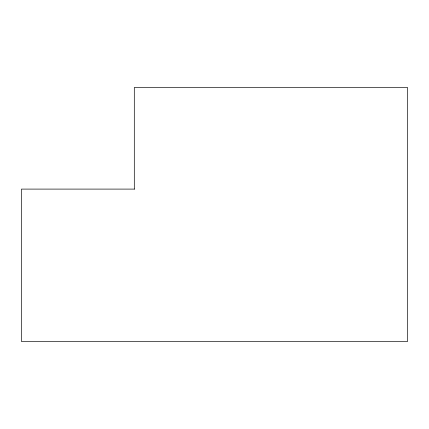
<?xml version="1.0" encoding="UTF-8"?>
<svg xmlns="http://www.w3.org/2000/svg" width="429" height="429" viewBox="0 0 429 429"><rect width="100%" height="100%" fill="white"/><g stroke="black" fill="none" stroke-linecap="round" stroke-linejoin="round"><path stroke-width="0.64" d="M134.55 189.098L21.45 189.098L21.45 341.505L407.55 341.505L407.55 87.495L134.304 87.495L134.304 189.098"/></g></svg>
